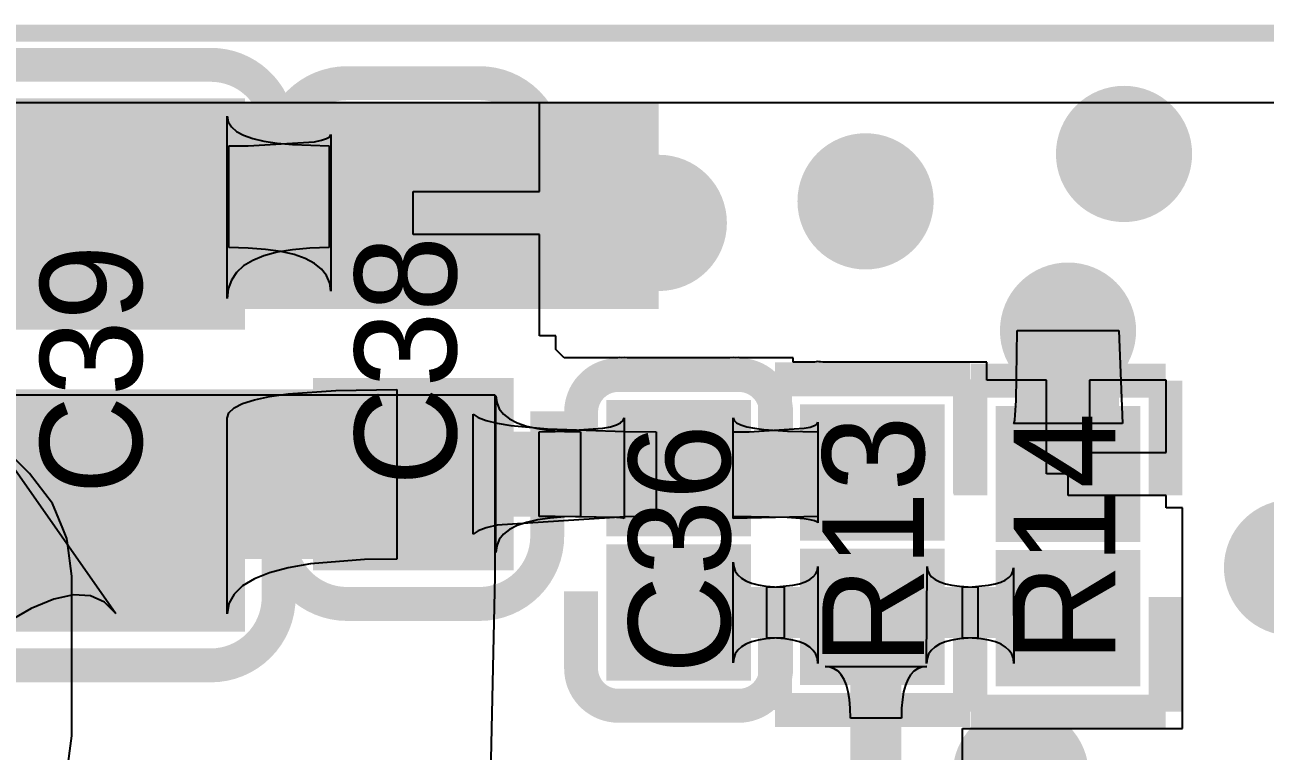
# Model space of a CAD drawing. Extents: x 40.9 to 121.6, y 83.2 to 120.
# Drawn here: x 105.76 to 113.08, y 114.69 to 118.97 of the extents above; entities that cross this region are included whole.
import ezdxf

# ---------------------------------------------------------------- set-up
doc = ezdxf.new("R2010")
doc.units = 0
for name, color, linetype in [('BOTTOMLAYER', 5, 'CONTINUOUS'), ('BOTTOMSOLDER', 6, 'CONTINUOUS'), ('KEEPOUTLAYER', 6, 'CONTINUOUS'), ('MULTILAYER', 9, 'CONTINUOUS'), ('TOPLAYER', 1, 'CONTINUOUS'), ('TOPOVERLAY', 2, 'CONTINUOUS'), ('TOPPASTE', 8, 'CONTINUOUS'), ('TOPSOLDER', 216, 'CONTINUOUS')]:
    doc.layers.add(name, color=color, linetype=linetype)

msp = doc.modelspace()

# ---------------------------------------------------------------- linework, layer by layer
at = {"layer": 'BOTTOMLAYER'}
for p, q in [((99.961398, 118.514965), (121.004165, 118.514965)), ((105.787627, 116.328627), (105.686027, 116.430227)), ((105.923875, 116.151066), (105.787627, 116.328627)), ((105.984436, 116.004856), (105.923875, 116.151066)), ((106.009521, 115.944294), (105.984436, 116.004856)), ((106.01292, 115.918478), (106.009521, 115.944294)), ((106.038736, 115.7224), (106.01292, 115.918478)), ((106.038734, 115.72238), (106.038736, 115.7224)), ((106.038734, 114.7826), (106.038734, 115.72238)), ((106.009521, 114.560706), (106.038734, 114.7826))]:
    msp.add_line(p, q, dxfattribs=at)
at = {"layer": 'BOTTOMLAYER', "const_width": 0.299999}
for points in [[(112.0926, 118.2116, 1), (112.3926, 118.2116, 1)], [(107.1142, 117.959401, 1), (107.4142, 117.959401, 1)], [(110.5686, 117.9322, 1), (110.8686, 117.9322, 1)], [(109.3494, 117.8052, 1), (109.6494, 117.8052, 1)], [(111.7624, 117.1702, 1), (112.0624, 117.1702, 1)], [(113.0832, 115.7732, 1), (113.3832, 115.7732, 1)], [(111.483, 114.554, 1), (111.783, 114.554, 1)]]:
    msp.add_lwpolyline(points, format="xyb", close=True, dxfattribs=at)
at = {"layer": 'BOTTOMSOLDER', "const_width": 0.401599}
for points in [[(112.0418, 118.2116, 1), (112.4434, 118.2116, 1)], [(107.0634, 117.959401, 1), (107.465, 117.959401, 1)], [(110.5178, 117.9322, 1), (110.9194, 117.9322, 1)], [(109.2986, 117.8052, 1), (109.7002, 117.8052, 1)], [(111.7116, 117.1702, 1), (112.1132, 117.1702, 1)], [(113.0324, 115.7732, 1), (113.434, 115.7732, 1)], [(111.4322, 114.554, 1), (111.8338, 114.554, 1)]]:
    msp.add_lwpolyline(points, format="xyb", close=True, dxfattribs=at)
at = {"layer": 'KEEPOUTLAYER', "const_width": 0.1}
msp.add_lwpolyline([(41.0718, 118.9228), (121.412, 118.9228)], dxfattribs=at)
at = {"layer": 'MULTILAYER', "const_width": 0.299999}
for points in [[(112.0926, 118.2116, 1), (112.3926, 118.2116, 1)], [(107.1142, 117.959401, 1), (107.4142, 117.959401, 1)], [(110.5686, 117.9322, 1), (110.8686, 117.9322, 1)], [(109.3494, 117.8052, 1), (109.6494, 117.8052, 1)], [(111.7624, 117.1702, 1), (112.0624, 117.1702, 1)], [(113.0832, 115.7732, 1), (113.3832, 115.7732, 1)], [(111.483, 114.554, 1), (111.783, 114.554, 1)]]:
    msp.add_lwpolyline(points, format="xyb", close=True, dxfattribs=at)
at = {"layer": 'TOPLAYER'}
for p, q in [((108.795599, 117.991004), (108.795599, 118.514965)), ((108.795599, 118.514965), (121.004165, 118.514965)), ((106.954752, 117.359402), (106.954752, 118.433954)), ((106.954752, 118.433954), (106.960751, 118.400789)), ((106.960751, 118.400789), (106.978752, 118.371115)), ((106.978752, 118.371115), (107.008752, 118.344932)), ((107.008752, 118.344932), (107.050751, 118.32224)), ((107.050751, 118.32224), (107.104751, 118.30304)), ((107.07865, 118.260066), (107.46865, 118.28336)), ((107.104751, 118.30304), (107.170751, 118.28733)), ((107.170751, 118.28733), (107.248752, 118.27511)), ((107.248752, 118.27511), (107.338752, 118.266383)), ((107.46865, 118.28336), (107.510649, 118.292011)), ((107.510649, 118.292011), (107.540649, 118.301996)), ((107.540649, 118.301996), (107.558649, 118.313309)), ((107.558649, 118.313309), (107.564649, 118.325956)), ((107.564649, 118.325956), (107.564649, 117.402051)), ((106.96465, 118.2594), (107.07865, 118.260066)), ((106.96465, 117.659401), (106.96465, 118.2594)), ((107.338752, 118.266383), (107.554751, 118.2594)), ((107.554751, 118.2594), (107.554751, 117.659401)), ((108.0516, 117.737004), (108.0516, 117.991004)), ((108.0516, 117.991004), (108.795599, 117.991004)), ((108.795599, 117.737004), (108.0516, 117.737004)), ((108.795599, 117.145006), (108.795599, 117.737004)), ((107.07865, 117.656828), (106.96465, 117.659401)), ((107.180649, 117.649107), (107.07865, 117.656828)), ((107.170751, 117.611401), (107.104751, 117.584403)), ((107.248752, 117.632401), (107.170751, 117.611401)), ((107.270649, 117.636239), (107.180649, 117.649107)), ((107.338752, 117.647402), (107.248752, 117.632401)), ((107.34865, 117.618226), (107.270649, 117.636239)), ((107.44075, 117.656402), (107.338752, 117.647402)), ((107.414649, 117.595063), (107.34865, 117.618226)), ((107.554751, 117.659401), (107.44075, 117.656402)), ((107.050751, 117.551401), (107.008752, 117.512401)), ((107.104751, 117.584403), (107.050751, 117.551401)), ((107.46865, 117.566755), (107.414649, 117.595063)), ((107.510649, 117.533301), (107.46865, 117.566755)), ((106.978752, 117.467403), (106.960751, 117.416402)), ((107.008752, 117.512401), (106.978752, 117.467403)), ((107.540649, 117.494698), (107.510649, 117.533301)), ((107.558649, 117.450949), (107.540649, 117.494698)), ((106.960751, 117.416402), (106.954752, 117.359402)), ((107.564649, 117.402051), (107.558649, 117.450949)), ((108.795602, 117.145006), (108.795599, 117.145006)), ((108.795602, 117.139001), (108.795602, 117.145006)), ((108.891598, 117.139001), (108.795602, 117.139001)), ((108.891598, 117.058488), (108.891598, 117.139001)), ((111.606912, 116.759167), (111.612401, 117.1702)), ((111.612401, 117.1702), (112.212399, 117.1702)), ((112.212399, 117.1702), (112.234353, 116.622154)), ((108.941146, 117.00894), (108.891598, 117.058488)), ((109.255857, 117.00894), (108.941144, 117.00894)), ((108.941144, 117.00894), (108.941144, 117.00894)), ((108.941144, 117.00894), (108.941146, 117.00894)), ((109.265009, 117.011554), (109.255857, 117.00894)), ((109.279687, 117.009865), (109.265009, 117.011554)), ((109.294188, 117.01275), (109.279687, 117.009865)), ((109.313342, 117.00894), (109.294188, 117.01275)), ((109.918939, 117.00894), (109.313342, 117.00894)), ((109.938094, 117.01275), (109.918939, 117.00894)), ((109.952564, 117.009873), (109.938094, 117.01275)), ((109.96722, 117.011559), (109.952564, 117.009873)), ((109.976394, 117.00894), (109.96722, 117.011559)), ((110.291141, 117.00894), (109.976394, 117.00894)), ((110.291141, 116.983538), (110.291141, 117.00894)), ((110.418032, 116.983538), (110.291141, 116.983538)), ((110.437186, 116.987348), (110.418032, 116.983538)), ((110.444885, 116.985816), (110.437186, 116.987348)), ((110.452639, 116.987013), (110.444885, 116.985816)), ((110.466858, 116.983538), (110.452639, 116.987013)), ((111.434138, 116.983538), (110.466858, 116.983538)), ((111.434138, 116.879202), (111.434138, 116.983538)), ((107.314751, 116.796795), (107.594753, 116.817201)), ((107.594753, 116.817201), (107.954752, 116.824003)), ((107.954752, 116.824003), (107.954752, 115.824)), ((111.7854, 116.879202), (111.434138, 116.879202)), ((111.7854, 116.325203), (111.7854, 116.879202)), ((112.491401, 116.879202), (112.0394, 116.879202)), ((112.0394, 116.879202), (112.0394, 116.452203)), ((112.491401, 116.452203), (112.491401, 116.879202)), ((108.5342, 116.7892), (105.3846, 116.7892)), ((106.994752, 116.715169), (107.044752, 116.740678)), ((107.044752, 116.740678), (107.114751, 116.762784)), ((107.114751, 116.762784), (107.204751, 116.781489)), ((107.204751, 116.781489), (107.314751, 116.796795)), ((108.5342, 115.7224), (108.5342, 116.7892)), ((108.538551, 115.862049), (108.538551, 116.785954)), ((108.538551, 116.785954), (108.543552, 116.745682)), ((108.543552, 116.745682), (108.558551, 116.70965)), ((111.601644, 116.671479), (111.606912, 116.759167)), ((106.954752, 116.653953), (106.964752, 116.686261)), ((106.964752, 116.686261), (106.994752, 116.715169)), ((108.404932, 115.970228), (108.404932, 116.677775)), ((108.404932, 116.677775), (108.434431, 116.65806)), ((108.558551, 116.70965), (108.583552, 116.677859)), ((108.583552, 116.677859), (108.618551, 116.650305)), ((111.598349, 116.644077), (111.601644, 116.671479)), ((105.490848, 116.653953), (106.297065, 115.503099)), ((106.954752, 115.500051), (106.954752, 116.653953)), ((108.434431, 116.65806), (108.481371, 116.640417)), ((108.481371, 116.640417), (108.545744, 116.624852)), ((108.545744, 116.624852), (108.627555, 116.611359)), ((108.618551, 116.650305), (108.663552, 116.626991)), ((108.627555, 116.611359), (108.843493, 116.590605)), ((108.663552, 116.626991), (108.718551, 116.607913)), ((108.718551, 116.607913), (108.783552, 116.593076)), ((108.783552, 116.593076), (108.85855, 116.58248)), ((108.843493, 116.590605), (109.298176, 116.57504)), ((108.88919, 116.574819), (109.16919, 116.594473)), ((109.16919, 116.594473), (109.214188, 116.603483)), ((109.214188, 116.603483), (109.24919, 116.614128)), ((109.24919, 116.614128), (109.274188, 116.626411)), ((109.274188, 116.626411), (109.28919, 116.640333)), ((109.28919, 116.640333), (109.294188, 116.655893)), ((109.294188, 116.655893), (109.294188, 116.06199)), ((109.938094, 116.06199), (109.938094, 116.655893)), ((109.938094, 116.655893), (109.943095, 116.640333)), ((109.943095, 116.640333), (109.958094, 116.626411)), ((109.958094, 116.626411), (109.983092, 116.614128)), ((109.983092, 116.614128), (110.018093, 116.603483)), ((110.018093, 116.603483), (110.063092, 116.594473)), ((110.032185, 116.574565), (110.357186, 116.594336)), ((110.063092, 116.594473), (110.118093, 116.587105)), ((110.357186, 116.594336), (110.392185, 116.601682)), ((110.392185, 116.601682), (110.417186, 116.610155)), ((110.417186, 116.610155), (110.432185, 116.619757)), ((110.432185, 116.619757), (110.437186, 116.630491)), ((110.437186, 116.630491), (110.437186, 116.036588)), ((111.590447, 116.622154), (111.594618, 116.627636)), ((112.234353, 116.622154), (111.590447, 116.622154)), ((111.594618, 116.627636), (111.598349, 116.644077)), ((108.794189, 116.574001), (108.88919, 116.574819)), ((108.794189, 116.074002), (108.794189, 116.574001)), ((108.85855, 116.58248), (108.943551, 116.576119)), ((108.943551, 116.576119), (109.03855, 116.574001)), ((109.03855, 116.574001), (109.03855, 116.074002)), ((109.298176, 116.57504), (109.484615, 116.574001)), ((109.484615, 116.574001), (109.484615, 116.074002)), ((109.937187, 116.574001), (110.032185, 116.574565)), ((109.937187, 116.074002), (109.937187, 116.574001)), ((110.118093, 116.587105), (110.258093, 116.577278)), ((110.258093, 116.577278), (110.438093, 116.574001)), ((110.438093, 116.574001), (110.438093, 116.074002)), ((112.0394, 116.452203), (112.491401, 116.452203)), ((111.9124, 116.325203), (111.7854, 116.325203)), ((111.9124, 116.198203), (111.9124, 116.325203)), ((112.491401, 116.198203), (111.9124, 116.198203)), ((112.491401, 116.125201), (112.491401, 116.198203)), ((112.5874, 116.125201), (112.491401, 116.125201)), ((112.5874, 114.825203), (112.5874, 116.125201)), ((108.481371, 116.007586), (108.434431, 115.989943)), ((108.545744, 116.023151), (108.481371, 116.007586)), ((109.298176, 116.072963), (108.545744, 116.023151)), ((108.663552, 116.021013), (108.618551, 115.997698)), ((108.718551, 116.04009), (108.663552, 116.021013)), ((108.783552, 116.054927), (108.718551, 116.04009)), ((108.85855, 116.065524), (108.783552, 116.054927)), ((108.88919, 116.073883), (108.794189, 116.074002)), ((108.943551, 116.071884), (108.85855, 116.065524)), ((109.24919, 116.068117), (108.88919, 116.073883)), ((109.03855, 116.074002), (108.943551, 116.071884)), ((109.274188, 116.066313), (109.24919, 116.068117)), ((109.28919, 116.064274), (109.274188, 116.066313)), ((109.294188, 116.06199), (109.28919, 116.064274)), ((109.484615, 116.074002), (109.298176, 116.072963)), ((110.257186, 116.068015), (109.937187, 116.074002)), ((110.438093, 116.074002), (109.938094, 116.06199)), ((110.357186, 116.060532), (110.257186, 116.068015)), ((110.392185, 116.055668), (110.357186, 116.060532)), ((110.417186, 116.050057), (110.392185, 116.055668)), ((110.432185, 116.043697), (110.417186, 116.050057)), ((110.437186, 116.036588), (110.432185, 116.043697)), ((108.434431, 115.989943), (108.404932, 115.970228)), ((108.558551, 115.938353), (108.543552, 115.902321)), ((108.583552, 115.970144), (108.558551, 115.938353)), ((108.618551, 115.997698), (108.583552, 115.970144)), ((108.543552, 115.902321), (108.538551, 115.862049)), ((107.444751, 115.794846), (107.314751, 115.772169)), ((107.764753, 115.820761), (107.444751, 115.794846)), ((107.954752, 115.824), (107.764753, 115.820761)), ((109.938094, 115.21199), (109.938094, 115.805892)), ((109.938094, 115.805892), (109.941093, 115.777973)), ((107.204751, 115.743015), (107.114751, 115.707378)), ((107.314751, 115.772169), (107.204751, 115.743015)), ((108.5088, 114.554), (108.5342, 115.7224)), ((109.941093, 115.777973), (109.950093, 115.752989)), ((109.950093, 115.752989), (109.965094, 115.730947)), ((109.965094, 115.730947), (109.986094, 115.711844)), ((109.986094, 115.711844), (110.013095, 115.695679)), ((110.389185, 115.702697), (110.410186, 115.718499)), ((110.410186, 115.718499), (110.425187, 115.736733)), ((110.425187, 115.736733), (110.434186, 115.757396)), ((110.434186, 115.757396), (110.437186, 115.78049)), ((110.437186, 115.78049), (110.437186, 115.208942)), ((111.078043, 115.208942), (111.081091, 115.78049)), ((111.081091, 115.78049), (111.084091, 115.757396)), ((111.084091, 115.757396), (111.09309, 115.736733)), ((111.09309, 115.736733), (111.108091, 115.718499)), ((111.108091, 115.718499), (111.129092, 115.702697)), ((111.542446, 115.699697), (111.563447, 115.714414)), ((111.563447, 115.714414), (111.578448, 115.731397)), ((111.578448, 115.731397), (111.587448, 115.750642)), ((111.587448, 115.750642), (111.590447, 115.772154)), ((111.590447, 115.772154), (111.593495, 115.208942)), ((107.044752, 115.665265), (106.994752, 115.616672)), ((107.114751, 115.707378), (107.044752, 115.665265)), ((110.013095, 115.695679), (110.046094, 115.682453)), ((110.046094, 115.682453), (110.085094, 115.672166)), ((110.085094, 115.672166), (110.130092, 115.664818)), ((110.130092, 115.664818), (110.181093, 115.660411)), ((110.137186, 115.658941), (110.194187, 115.660157)), ((110.137186, 115.358941), (110.137186, 115.658941)), ((110.181093, 115.660411), (110.238093, 115.658941)), ((110.194187, 115.660157), (110.290186, 115.66988)), ((110.238093, 115.658941), (110.238093, 115.358941)), ((110.290186, 115.66988), (110.329185, 115.678389)), ((110.329185, 115.678389), (110.362187, 115.689329)), ((110.362187, 115.689329), (110.389185, 115.702697)), ((111.129092, 115.702697), (111.15609, 115.689329)), ((111.15609, 115.689329), (111.189092, 115.678389)), ((111.189092, 115.678389), (111.228091, 115.66988)), ((111.228091, 115.66988), (111.27309, 115.663802)), ((111.27309, 115.663802), (111.32409, 115.660157)), ((111.290448, 115.658941), (111.347448, 115.660073)), ((111.290448, 115.358941), (111.290448, 115.658941)), ((111.32409, 115.660157), (111.38109, 115.658941)), ((111.347448, 115.660073), (111.443447, 115.669129)), ((111.38109, 115.658941), (111.38109, 115.358941)), ((111.443447, 115.669129), (111.482447, 115.677056)), ((111.482447, 115.677056), (111.515449, 115.687244)), ((111.515449, 115.687244), (111.542446, 115.699697)), ((105.931574, 115.588204), (105.798493, 115.532571)), ((106.047969, 115.613073), (105.931574, 115.588204)), ((106.147685, 115.607181), (106.047969, 115.613073)), ((106.230717, 115.570521), (106.147685, 115.607181)), ((106.297065, 115.503099), (106.230717, 115.570521)), ((106.994752, 115.616672), (106.964752, 115.561603)), ((105.798493, 115.532571), (105.64873, 115.446172)), ((106.964752, 115.561603), (106.954752, 115.500051)), ((110.085094, 115.345715), (110.046094, 115.335428)), ((110.130092, 115.353064), (110.085094, 115.345715)), ((110.181093, 115.357471), (110.130092, 115.353064)), ((110.194187, 115.35744), (110.137186, 115.358941)), ((110.238093, 115.358941), (110.181093, 115.357471)), ((110.245187, 115.352942), (110.194187, 115.35744)), ((110.290186, 115.345441), (110.245187, 115.352942)), ((110.329185, 115.334941), (110.290186, 115.345441)), ((111.226872, 115.345441), (111.187525, 115.334941)), ((111.272249, 115.352942), (111.226872, 115.345441)), ((111.323656, 115.35744), (111.272249, 115.352942)), ((111.34788, 115.35744), (111.290448, 115.358941)), ((111.38109, 115.358941), (111.323656, 115.35744)), ((111.399284, 115.352942), (111.34788, 115.35744)), ((111.444662, 115.345441), (111.399284, 115.352942)), ((111.484009, 115.334941), (111.444662, 115.345441)), ((109.965094, 115.286935), (109.950093, 115.264893)), ((109.986094, 115.306038), (109.965094, 115.286935)), ((110.013095, 115.322203), (109.986094, 115.306038)), ((110.046094, 115.335428), (110.013095, 115.322203)), ((110.362187, 115.321441), (110.329185, 115.334941)), ((110.389185, 115.304941), (110.362187, 115.321441)), ((110.410186, 115.285441), (110.389185, 115.304941)), ((110.425187, 115.262942), (110.410186, 115.285441)), ((111.105653, 115.285441), (111.09042, 115.262942)), ((111.126915, 115.304941), (111.105653, 115.285441)), ((111.154205, 115.321441), (111.126915, 115.304941)), ((111.187525, 115.334941), (111.154205, 115.321441)), ((111.517328, 115.321441), (111.484009, 115.334941)), ((111.544618, 115.304941), (111.517328, 115.321441)), ((111.56588, 115.285441), (111.544618, 115.304941)), ((111.581113, 115.262942), (111.56588, 115.285441)), ((109.941093, 115.239909), (109.938094, 115.21199)), ((109.950093, 115.264893), (109.941093, 115.239909)), ((110.434186, 115.23744), (110.425187, 115.262942)), ((110.437186, 115.208942), (110.434186, 115.23744)), ((111.081218, 115.23744), (111.078043, 115.208942)), ((111.09042, 115.262942), (111.081218, 115.23744)), ((111.590318, 115.23744), (111.581113, 115.262942)), ((111.593495, 115.208942), (111.590318, 115.23744)), ((110.508161, 115.186605), (110.479662, 115.189635)), ((110.479662, 115.189635), (111.079661, 115.189635)), ((110.533663, 115.177514), (110.508161, 115.186605)), ((110.556162, 115.16236), (110.533663, 115.177514)), ((110.575661, 115.141146), (110.556162, 115.16236)), ((110.592161, 115.113872), (110.575661, 115.141146)), ((110.983662, 115.141146), (110.967162, 115.113872)), ((111.003161, 115.16236), (110.983662, 115.141146)), ((111.025661, 115.177514), (111.003161, 115.16236)), ((111.051162, 115.186605), (111.025661, 115.177514)), ((111.079661, 115.189635), (111.051162, 115.186605)), ((110.605661, 115.080537), (110.592161, 115.113872)), ((110.616162, 115.041142), (110.605661, 115.080537)), ((110.953662, 115.080537), (110.943161, 115.041142)), ((110.967162, 115.113872), (110.953662, 115.080537)), ((110.623662, 114.995686), (110.616162, 115.041142)), ((110.628161, 114.944167), (110.623662, 114.995686)), ((110.935661, 114.995686), (110.931162, 114.944167)), ((110.943161, 115.041142), (110.935661, 114.995686)), ((110.629662, 114.886588), (110.628161, 114.944167)), ((110.931162, 114.944167), (110.929661, 114.886588)), ((110.929661, 114.886588), (110.629662, 114.886588)), ((111.289457, 114.492748), (111.289457, 114.825203)), ((111.289457, 114.825203), (112.5874, 114.825203))]:
    msp.add_line(p, q, dxfattribs=at)
at = {"layer": 'TOPLAYER', "const_width": 0.299999}
for points in [[(112.0926, 118.2116, 1), (112.3926, 118.2116, 1)], [(107.1142, 117.959401, 1), (107.4142, 117.959401, 1)], [(110.5686, 117.9322, 1), (110.8686, 117.9322, 1)], [(109.3494, 117.8052, 1), (109.6494, 117.8052, 1)], [(111.7624, 117.1702, 1), (112.0624, 117.1702, 1)], [(113.0832, 115.7732, 1), (113.3832, 115.7732, 1)], [(111.483, 114.554, 1), (111.783, 114.554, 1)]]:
    msp.add_lwpolyline(points, format="xyb", close=True, dxfattribs=at)
at = {"layer": 'TOPLAYER'}
for points, const_width in [([(103.5304, 117.959401), (107.956203, 117.959401)], 0.599999), ([(107.956203, 117.959401), (108.0516, 117.864004)], 0.599999), ([(111.9124, 116.325203), (111.9124, 117.1702)], 0.599999), ([(103.5558, 114.173), (105.706802, 116.324002)], 1.000001), ([(105.706802, 116.324002), (108.0516, 116.324002)], 1.000001), ([(108.0516, 116.324002), (110.749601, 116.324002)], 0.499999), ([(110.749601, 116.324002), (110.759138, 116.333539)], 0.499999), ([(109.616141, 115.508941), (111.927541, 115.508941)], 0.299999), ([(111.927541, 115.508941), (111.952938, 115.483543)], 0.299999), ([(110.779662, 113.64275), (110.779662, 115.427862)], 0.299999)]:
    msp.add_lwpolyline(points, dxfattribs=dict(at, const_width=const_width))
for points in [[(100.965, 117.2972), (109.4994, 117.2972), (100.965, 118.514962), (109.4994, 118.514962)], [(106.9578, 117.277004), (106.9578, 118.437002), (105.4878, 117.277004), (105.4878, 118.437002)], [(108.541599, 117.399003), (108.541599, 118.329004), (107.561601, 117.399003), (107.561601, 118.329004)], [(108.541599, 115.859001), (108.541599, 116.789002), (107.561601, 115.859001), (107.561601, 116.789002)], [(106.9578, 115.497003), (106.9578, 116.657001), (105.4878, 115.497003), (105.4878, 116.657001)], [(109.29114, 116.658941), (109.29114, 116.058942), (109.941142, 116.658941), (109.941142, 116.058942)], [(110.434138, 116.633539), (110.434138, 116.03354), (111.084139, 116.633539), (111.084139, 116.03354)], [(112.237401, 116.025204), (112.237401, 116.625202), (111.587399, 116.025204), (111.587399, 116.625202)], [(109.29114, 115.80894), (109.29114, 115.208942), (109.941142, 115.80894), (109.941142, 115.208942)], [(110.434138, 115.783538), (110.434138, 115.183539), (111.084139, 115.783538), (111.084139, 115.183539)], [(112.237401, 115.175203), (112.237401, 115.775202), (111.587399, 115.175203), (111.587399, 115.775202)]]:
    msp.add_solid(points, dxfattribs=at)
at = {"layer": 'TOPOVERLAY', "const_width": 0.2}
for points in [[(105.5878, 118.737002), (106.8578, 118.737002)], [(107.661601, 118.629003), (108.441599, 118.629003)], [(107.257799, 117.417002), (107.257799, 118.337002)], [(107.261599, 117.494004), (107.261599, 118.229004)], [(108.841603, 117.494007), (108.841603, 118.229007)], [(109.261143, 116.908938), (109.971139, 116.908938)], [(110.184136, 116.883541), (111.334136, 116.883541)], [(110.184136, 116.208541), (110.184136, 116.883541)], [(111.334136, 116.208541), (111.334136, 116.883541)], [(111.337402, 116.875199), (112.487403, 116.875199)], [(111.337402, 116.200199), (111.337402, 116.875199)], [(112.487403, 116.200199), (112.487403, 116.875199)], [(107.261599, 115.959004), (107.261599, 116.694003)], [(108.841601, 115.959004), (108.841601, 116.694003)], [(109.041141, 116.233938), (109.041141, 116.68394)], [(110.191139, 116.233941), (110.191139, 116.683942)], [(107.257799, 115.597003), (107.257799, 116.517003)], [(109.041138, 115.18394), (109.041138, 115.633942)], [(110.191136, 115.183943), (110.191136, 115.633944)], [(107.661601, 115.559004), (108.441599, 115.559004)], [(110.184136, 114.933542), (110.184136, 115.608542)], [(111.334136, 114.933542), (111.334136, 115.608542)], [(111.337402, 114.925201), (111.337402, 115.600201)], [(112.487403, 114.925201), (112.487403, 115.600201)], [(105.5878, 115.197001), (106.8578, 115.197001)], [(109.261138, 114.958945), (109.971134, 114.958945)], [(110.184136, 114.933542), (111.334136, 114.933542)], [(111.337402, 114.925201), (112.487403, 114.925201)]]:
    msp.add_lwpolyline(points, dxfattribs=at)
for points in [[(106.8578, 118.737002, -0.414214), (107.257799, 118.337002)], [(107.261599, 118.229004, -0.414213), (107.661601, 118.629003)], [(108.441602, 118.629006, -0.414213), (108.841603, 118.229007)], [(109.041143, 116.688944, -0.414214), (109.261143, 116.908943)], [(109.971139, 116.908943, -0.414214), (110.191139, 116.688944)], [(107.661598, 115.559004, -0.414213), (107.261596, 115.959004)], [(108.841601, 115.959004, -0.414213), (108.441599, 115.559004)], [(107.257802, 115.597003, -0.414213), (106.857803, 115.197001)], [(109.261135, 114.958945, -0.414214), (109.041136, 115.178944)], [(110.191136, 115.178944, -0.414214), (109.971136, 114.958945)]]:
    msp.add_lwpolyline(points, format="xyb", dxfattribs=at)
at = {"layer": 'TOPOVERLAY', "const_width": 0.1}
for points in [[(106.8078, 118.737002, 1), (106.9078, 118.737002, 1)], [(107.611601, 118.629003, 1), (107.711601, 118.629003, 1)], [(108.391602, 118.629006, 1), (108.491602, 118.629006, 1)], [(107.207799, 118.337002, 1), (107.307799, 118.337002, 1)], [(107.211599, 118.229004, 1), (107.311599, 118.229004, 1)], [(108.791604, 118.229007, 1), (108.891603, 118.229007, 1)], [(109.211143, 116.908943, 1), (109.311143, 116.908943, 1)], [(109.921139, 116.908943, 1), (110.021139, 116.908943, 1)], [(108.991143, 116.688944, 1), (109.091143, 116.688944, 1)], [(110.141139, 116.688944, 1), (110.241138, 116.688944, 1)], [(107.211597, 115.959004, 1), (107.311596, 115.959004, 1)], [(108.791601, 115.959004, 1), (108.891601, 115.959004, 1)], [(107.207802, 115.597003, 1), (107.307802, 115.597003, 1)], [(107.611598, 115.559004, 1), (107.711598, 115.559004, 1)], [(108.391599, 115.559004, 1), (108.491599, 115.559004, 1)], [(106.807803, 115.197001, 1), (106.907802, 115.197001, 1)], [(108.991136, 115.178944, 1), (109.091136, 115.178944, 1)], [(110.141136, 115.178944, 1), (110.241136, 115.178944, 1)], [(109.211135, 114.958945, 1), (109.311135, 114.958945, 1)], [(109.921137, 114.958945, 1), (110.021136, 114.958945, 1)]]:
    msp.add_lwpolyline(points, format="xyb", close=True, dxfattribs=at)
at = {"layer": 'TOPPASTE'}
for points in [[(106.9578, 117.277004), (106.9578, 118.437002), (105.4878, 117.277004), (105.4878, 118.437002)], [(108.541599, 117.399003), (108.541599, 118.329004), (107.561601, 117.399003), (107.561601, 118.329004)], [(108.541599, 115.859001), (108.541599, 116.789002), (107.561601, 115.859001), (107.561601, 116.789002)], [(106.9578, 115.497003), (106.9578, 116.657001), (105.4878, 115.497003), (105.4878, 116.657001)], [(109.29114, 116.658941), (109.29114, 116.058942), (109.941142, 116.658941), (109.941142, 116.058942)], [(110.434138, 116.633539), (110.434138, 116.03354), (111.084139, 116.633539), (111.084139, 116.03354)], [(112.237401, 116.025204), (112.237401, 116.625202), (111.587399, 116.025204), (111.587399, 116.625202)], [(109.29114, 115.80894), (109.29114, 115.208942), (109.941142, 115.80894), (109.941142, 115.208942)], [(110.434138, 115.783538), (110.434138, 115.183539), (111.084139, 115.783538), (111.084139, 115.183539)], [(112.237401, 115.175203), (112.237401, 115.775202), (111.587399, 115.175203), (111.587399, 115.775202)]]:
    msp.add_solid(points, dxfattribs=at)
at = {"layer": 'TOPSOLDER', "const_width": 0.401599}
for points in [[(112.0418, 118.2116, 1), (112.4434, 118.2116, 1)], [(107.0634, 117.959401, 1), (107.465, 117.959401, 1)], [(110.5178, 117.9322, 1), (110.9194, 117.9322, 1)], [(109.2986, 117.8052, 1), (109.7002, 117.8052, 1)], [(111.7116, 117.1702, 1), (112.1132, 117.1702, 1)], [(113.0324, 115.7732, 1), (113.434, 115.7732, 1)], [(111.4322, 114.554, 1), (111.8338, 114.554, 1)]]:
    msp.add_lwpolyline(points, format="xyb", close=True, dxfattribs=at)
at = {"layer": 'TOPSOLDER'}
for points in [[(107.0594, 117.175404), (107.0594, 118.538602), (105.3862, 117.175404), (105.3862, 118.538602)], [(108.643199, 117.297403), (108.643199, 118.430604), (107.460001, 117.297403), (107.460001, 118.430604)], [(108.643199, 115.757401), (108.643199, 116.890602), (107.460001, 115.757401), (107.460001, 116.890602)], [(107.0594, 115.395403), (107.0594, 116.758601), (105.3862, 115.395403), (105.3862, 116.758601)], [(109.18954, 116.760541), (109.18954, 115.957342), (110.042742, 116.760541), (110.042742, 115.957342)], [(110.332538, 116.735139), (110.332538, 115.93194), (111.185739, 116.735139), (111.185739, 115.93194)], [(112.339001, 115.923604), (112.339001, 116.726802), (111.485799, 115.923604), (111.485799, 116.726802)], [(109.18954, 115.91054), (109.18954, 115.107342), (110.042742, 115.91054), (110.042742, 115.107342)], [(110.332538, 115.885138), (110.332538, 115.081939), (111.185739, 115.885138), (111.185739, 115.081939)], [(112.339001, 115.073603), (112.339001, 115.876802), (111.485799, 115.073603), (111.485799, 115.876802)]]:
    msp.add_solid(points, dxfattribs=at)

# ---------------------------------------------------------------- texts
at = {"layer": 'TOPOVERLAY'}
for s, p in [('C38', (108.3056, 116.2558)), ('C39', (106.4514, 116.205)), ('R14', (112.1918, 115.2144)), ('R13', (111.063938, 115.197341)), ('C36', (109.920938, 115.146541))]:
    msp.add_text(s, height=0.599999, rotation=90, dxfattribs=at).set_placement(p)

doc.saveas('drawing.dxf')
